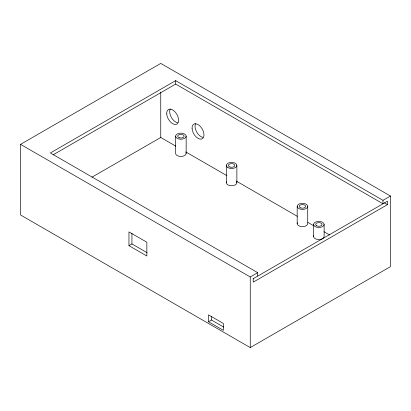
<?xml version="1.0" encoding="UTF-8"?>
<svg xmlns="http://www.w3.org/2000/svg" width="411" height="411" viewBox="0 0 411 411"><rect width="100%" height="100%" fill="white"/><g stroke="black" fill="none" stroke-linecap="round" stroke-linejoin="round"><path stroke-width="0.62" d="M20.55 144.359L160.752 63.412L390.45 196.026L390.45 266.641L250.248 347.588L20.55 214.974L20.55 144.359L250.248 276.973L257.702 272.668L257.702 276.11M390.45 196.026L382.99 200.332L175.672 80.638L50.378 152.969L257.702 272.668M53.153 154.813L175.672 84.08L382.99 203.779L382.99 200.332M91.972 177.182L160.752 137.469L175.81 146.162M128.956 245.67L146.855 256.002L146.855 242.228L128.956 231.891L128.956 245.67L131.941 243.949L147.128 252.714M253.022 278.817L387.465 201.195L387.465 204.637L253.227 282.141L253.227 278.694M208.485 321.751L223.399 330.362L223.399 323.472L208.485 314.862L208.485 321.751L211.465 320.03L223.62 327.048M384.485 202.916L387.465 204.637M185.736 151.895L226.867 175.641M236.258 181.061L297.348 216.335M307.87 222.408L313.999 225.947M323.971 231.706L329.54 234.917M324.13 224.447A5.271 3.047 0 0 1 316.218 227.083A5.271 3.047 0 0 1 316.218 221.806A5.271 3.047 0 0 1 324.13 224.447L324.13 236.5A5.271 3.047 0 0 1 318.171 239.521A5.271 3.047 0 0 1 313.763 235.714M313.583 224.447L313.583 236.5M307.721 206.363A5.271 3.047 0 0 1 299.814 208.999A5.271 3.047 0 0 1 299.814 203.722A5.271 3.047 0 0 1 307.721 206.363L307.721 223.584A5.271 3.047 0 0 1 301.761 226.605A5.271 3.047 0 0 1 297.353 222.798M297.179 206.363L297.179 223.584M250.248 276.973L250.248 347.588M236.875 165.458L236.875 182.679M226.327 165.458L226.327 182.679M211.465 316.275L211.465 320.03M186.162 136.18A5.271 3.047 0 0 1 178.251 138.815A5.271 3.047 0 0 1 178.251 133.544A5.271 3.047 0 0 1 186.162 136.18L186.162 153.401M175.672 80.638L175.672 84.08M175.615 136.18L175.615 153.401A5.271 3.047 0 0 0 181.58 156.421A5.271 3.047 0 0 0 185.983 152.615M160.752 92.054L160.752 137.469M131.941 233.299L131.941 243.949M236.695 181.893A5.271 3.047 0 0 1 231.604 185.726A5.271 3.047 0 0 1 226.507 181.893M203.013 137.377A8.436 4.87 60 0 1 196.586 131.808A8.436 4.87 60 0 1 195.61 123.67M177.66 122.74A8.436 4.87 60 0 1 171.228 117.166A8.436 4.87 60 0 1 170.257 109.033M316.619 225.737A3.165 1.829 0 0 0 321.911 224.92A3.165 1.829 0 0 0 318.037 222.68A3.165 1.829 0 0 0 316.619 225.737M300.867 207.945A3.165 1.829 0 0 0 305.614 206.363A3.165 1.829 0 0 0 300.867 204.781A3.165 1.829 0 0 0 300.867 207.945M227.874 167.611A5.271 3.047 0 0 0 236.695 166.244A5.271 3.047 0 0 0 230.237 162.515A5.271 3.047 0 0 0 227.874 167.611M230.021 167.041A3.165 1.829 0 0 0 234.768 165.458A3.165 1.829 0 0 0 230.021 163.876A3.165 1.829 0 0 0 230.021 167.041M179.309 137.762A3.165 1.829 0 0 0 184.056 136.18A3.165 1.829 0 0 0 179.309 134.597A3.165 1.829 0 0 0 179.309 137.762M192.076 128.581A8.436 4.87 60 0 0 201.416 139.077A8.436 4.87 60 0 0 200.573 126.701A8.436 4.87 60 0 0 192.076 128.581M166.722 113.945A8.436 4.87 60 0 0 176.062 124.441A8.436 4.87 60 0 0 175.22 112.059A8.436 4.87 60 0 0 166.722 113.945"/></g></svg>
